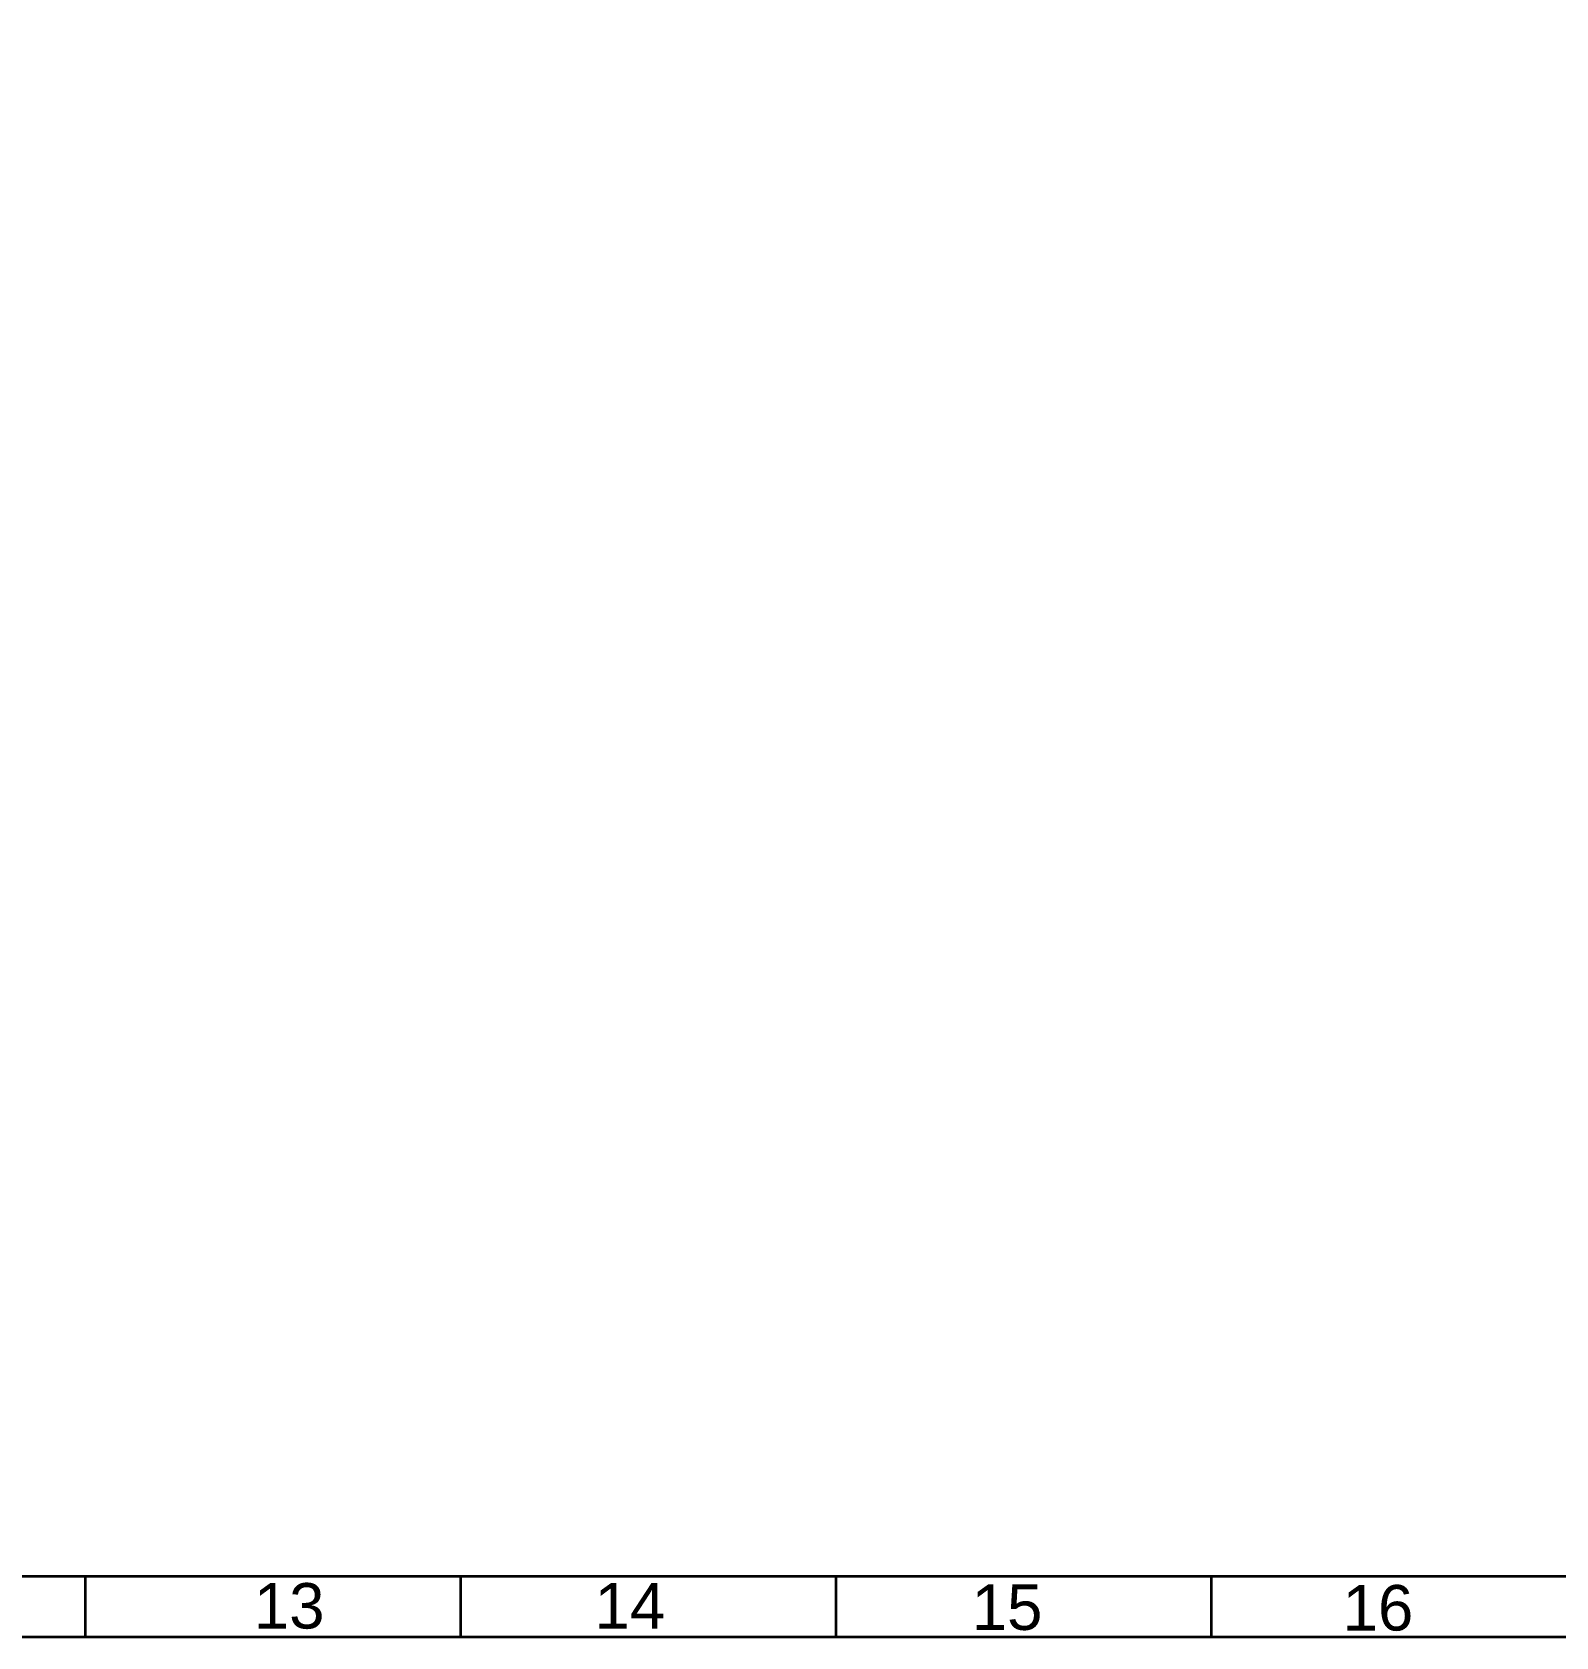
# Model space of a CAD drawing. Header units: millimetres. Extents: x -78 to 6757, y -2226 to 2184.
# Drawn here: x 3003 to 4058, y -2226 to -1115 of the extents above; entities that cross this region are included whole.
import ezdxf

# ---------------------------------------------------------------- set-up
doc = ezdxf.new("R2010")
doc.units = ezdxf.units.MM
doc.layers.add('Leoni-Framelayer', color=7, linetype='Continuous')
doc.styles.get("Standard").update_dxf_attribs({"font": 'TIMES.TTF'})

# ---------------------------------------------------------------- blocks, each defined once
blk = doc.blocks.new('A2-frame')
at = {"layer": 'Leoni-Framelayer', "linetype": 'Continuous', "lineweight": 35}
for p, q in [((297, 482.58), (297, 486.58)), ((321.75, 482.58), (321.75, 486.58)), ((346.5, 482.58), (346.5, 486.58)), ((371.25, 482.58), (371.25, 486.58))]:
    blk.add_line(p, q, dxfattribs=at)
for points in [[(0, 482.58), (594, 482.58), (594, 902.58), (0, 902.58)], [(4, 486.58), (590, 486.58), (590, 898.58), (4, 898.58)]]:
    blk.add_lwpolyline(points, close=True, dxfattribs=at)
at = {"layer": 'Leoni-Framelayer', "linetype": 'Continuous', "lineweight": 35, "char_height": 3, "width": 0.34}
for s, insert, attachment_point in [('{\\fArial|b0|i0|c0|p34;13}', (308.1, 486.13), 1), ('{\\fArial|b0|i0|c0|p34;14}', (335.23, 486.13), 3), ('{\\fArial|b0|i0|c0|p34;15}', (360.1, 486.04), 3), ('{\\fArial|b0|i0|c0|p34;16}', (384.56, 486), 3)]:
    blk.add_mtext(s, dxfattribs=dict(at, insert=insert, attachment_point=attachment_point))

msp = doc.modelspace()

# ---------------------------------------------------------------- linework, layer by layer
at = {"color": 92, "linetype": 'Continuous'}
msp.add_lwpolyline([(-78.4, -2226.2), (-78.4, 2183.8), (6158.6, 2183.8), (6158.6, -2226.2), (-78.4, -2226.2), (-78.4, -2226.2)], dxfattribs=at)

# ---------------------------------------------------------------- block references
at = {"layer": 'Leoni-Framelayer', "linetype": 'Continuous', "lineweight": 35, "xscale": 10.5, "yscale": 10.5, "zscale": 10.5}
msp.add_blockref('A2-frame', (-78.4, -7293.3), dxfattribs=at)

doc.saveas('drawing.dxf')
